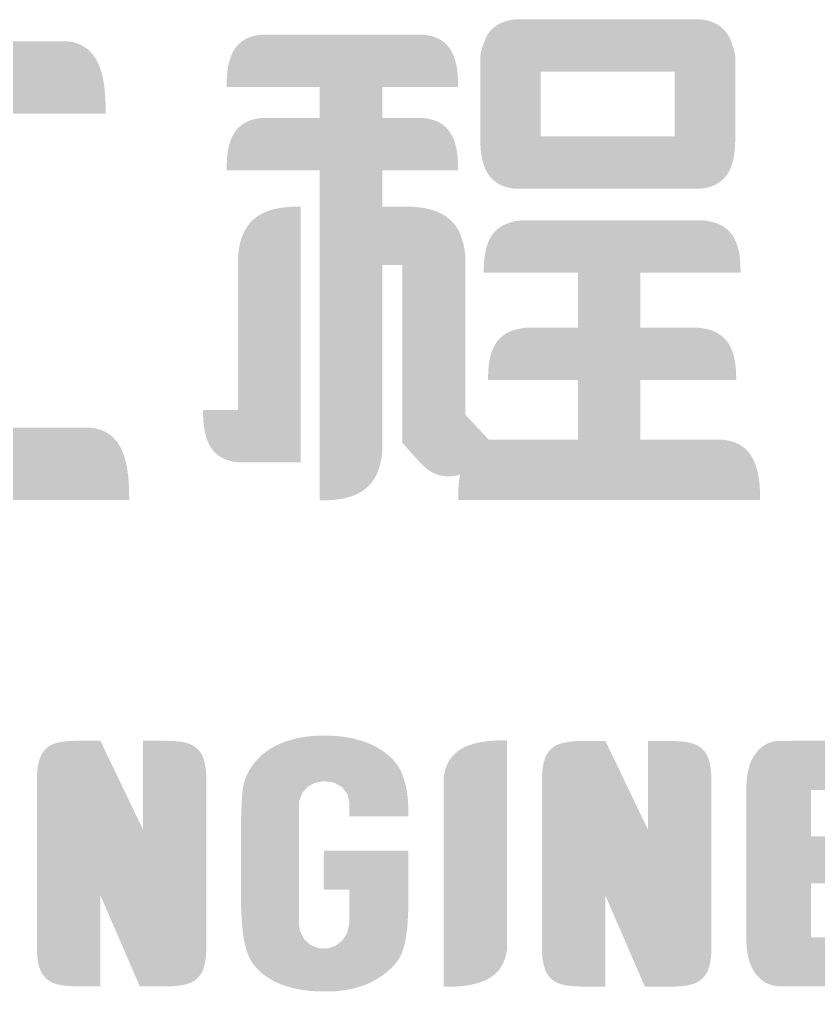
# Model space of a CAD drawing. Extents: x 757 to 8510, y -6585 to 527.
# Drawn here: x 1838.11 to 1848.61, y -827.13 to -814.35 of the extents above; entities that cross this region are included whole.
import ezdxf

# ---------------------------------------------------------------- set-up
doc = ezdxf.new("R2010")
doc.units = 0
doc.header["$MEASUREMENT"] = 0
doc.layers.add('图框', color=92, linetype='CONTINUOUS')

# ---------------------------------------------------------------- blocks, each defined once
blk = doc.blocks.new('LOGO_CD')
at = {"layer": '图框', "linetype": 'Continuous', "lineweight": -3}
h = blk.add_hatch(color=7, dxfattribs=at)
h.dxf.hatch_style = 1
h.paths.add_polyline_path([(68.143, 16.38), (68.143, 15.27), (68.144, 15.224), (68.146, 15.195), (68.148, 15.167), (68.151, 15.14), (68.154, 15.113), (68.157, 15.087), (68.162, 15.062), (68.166, 15.038), (68.172, 15.014), (68.177, 14.991), (68.184, 14.969), (68.191, 14.948), (68.198, 14.928), (68.207, 14.908), (68.215, 14.889), (68.224, 14.871), (68.234, 14.853), (68.245, 14.836), (68.256, 14.82), (68.267, 14.805), (68.279, 14.79), (68.292, 14.776), (68.305, 14.763), (68.319, 14.75), (68.334, 14.738), (68.349, 14.727), (68.365, 14.717), (68.381, 14.707), (68.398, 14.698), (68.416, 14.689), (68.434, 14.681), (68.453, 14.674), (68.473, 14.668), (68.493, 14.662), (68.514, 14.657), (68.535, 14.652), (68.557, 14.648), (68.58, 14.645), (68.6, 14.642), (71.038, 14.642), (71.074, 14.647), (71.097, 14.651), (71.118, 14.655), (71.139, 14.66), (71.159, 14.666), (71.179, 14.672), (71.198, 14.68), (71.217, 14.687), (71.234, 14.696), (71.252, 14.704), (71.268, 14.714), (71.284, 14.725), (71.299, 14.736), (71.314, 14.747), (71.328, 14.76), (71.342, 14.773), (71.354, 14.787), (71.367, 14.801), (71.379, 14.816), (71.39, 14.832), (71.4, 14.849), (71.41, 14.866), (71.419, 14.885), (71.428, 14.903), (71.437, 14.923), (71.444, 14.943), (71.451, 14.964), (71.458, 14.986), (71.464, 15.009), (71.469, 15.032), (71.474, 15.056), (71.478, 15.081), (71.482, 15.107), (71.485, 15.133), (71.488, 15.161), (71.49, 15.189), (71.492, 15.217), (71.493, 15.247), (71.494, 15.279), (71.494, 16.385), (71.486, 16.428), (71.48, 16.455), (71.472, 16.482), (71.46, 16.515), (71.45, 16.548), (71.439, 16.579), (71.427, 16.608), (71.414, 16.635), (71.399, 16.661), (71.383, 16.685), (71.366, 16.708), (71.348, 16.729), (71.328, 16.749), (71.307, 16.767), (71.285, 16.783), (71.261, 16.799), (71.236, 16.812), (71.209, 16.824), (71.182, 16.835), (71.152, 16.844), (71.122, 16.852), (71.09, 16.859), (71.056, 16.864), (71.036, 16.866), (68.596, 16.866), (68.544, 16.858), (68.513, 16.852), (68.482, 16.844), (68.453, 16.834), (68.425, 16.823), (68.399, 16.811), (68.374, 16.797), (68.35, 16.782), (68.328, 16.766), (68.307, 16.747), (68.288, 16.728), (68.269, 16.706), (68.252, 16.683), (68.236, 16.659), (68.222, 16.633), (68.209, 16.605), (68.197, 16.576), (68.186, 16.545), (68.176, 16.513), (68.167, 16.488), (68.158, 16.462), (68.152, 16.434), (68.146, 16.401)])
h.paths.add_polyline_path([(68.938, 16.179), (70.698, 16.179), (70.698, 15.33), (68.938, 15.33)], flags=16)
h = blk.add_hatch(color=7, dxfattribs=at)
h.dxf.hatch_style = 1
h.paths.add_polyline_path([(65.269, 15.571), (65.268, 15.571), (65.257, 15.57), (65.236, 15.567), (65.216, 15.564), (65.196, 15.56), (65.177, 15.556), (65.158, 15.551), (65.14, 15.546), (65.122, 15.54), (65.105, 15.533), (65.088, 15.526), (65.072, 15.519), (65.056, 15.511), (65.041, 15.502), (65.026, 15.493), (65.012, 15.483), (64.999, 15.473), (64.986, 15.462), (64.973, 15.45), (64.961, 15.438), (64.949, 15.426), (64.938, 15.413), (64.927, 15.399), (64.917, 15.384), (64.907, 15.37), (64.898, 15.354), (64.889, 15.338), (64.881, 15.321), (64.873, 15.304), (64.866, 15.286), (64.859, 15.267), (64.853, 15.248), (64.847, 15.228), (64.841, 15.208), (64.836, 15.187), (64.832, 15.165), (64.828, 15.143), (64.824, 15.12), (64.821, 15.096), (64.818, 15.072), (64.816, 15.047), (64.814, 15.021), (64.812, 14.995), (64.811, 14.968), (64.811, 14.941), (64.811, 14.912), (64.811, 14.883), (66.031, 14.883), (66.031, 10.549), (66.05, 10.548), (66.068, 10.548), (66.086, 10.548), (66.104, 10.549), (66.122, 10.549), (66.14, 10.55), (66.157, 10.55), (66.174, 10.551), (66.191, 10.552), (66.207, 10.554), (66.224, 10.555), (66.24, 10.557), (66.256, 10.559), (66.272, 10.561), (66.287, 10.563), (66.302, 10.565), (66.317, 10.568), (66.332, 10.57), (66.347, 10.573), (66.361, 10.576), (66.375, 10.58), (66.389, 10.583), (66.403, 10.587), (66.417, 10.591), (66.43, 10.595), (66.443, 10.599), (66.456, 10.603), (66.469, 10.608), (66.481, 10.613), (66.493, 10.618), (66.505, 10.623), (66.517, 10.628), (66.529, 10.634), (66.54, 10.639), (66.551, 10.645), (66.562, 10.651), (66.573, 10.658), (66.583, 10.664), (66.594, 10.671), (66.604, 10.678), (66.614, 10.685), (66.624, 10.692), (66.633, 10.699), (66.642, 10.707), (66.651, 10.715), (66.66, 10.723), (66.669, 10.731), (66.678, 10.74), (66.686, 10.748), (66.694, 10.757), (66.702, 10.766), (66.71, 10.775), (66.717, 10.785), (66.724, 10.794), (66.731, 10.804), (66.738, 10.814), (66.745, 10.825), (66.752, 10.835), (66.758, 10.846), (66.764, 10.857), (66.77, 10.868), (66.776, 10.879), (66.781, 10.89), (66.787, 10.902), (66.792, 10.914), (66.797, 10.926), (66.802, 10.938), (66.806, 10.951), (66.811, 10.964), (66.815, 10.977), (66.819, 10.99), (66.823, 11.003), (66.827, 11.017), (66.83, 11.03), (66.833, 11.044), (66.836, 11.059), (66.839, 11.073), (66.842, 11.088), (66.845, 11.103), (66.847, 11.118), (66.849, 11.133), (66.851, 11.148), (66.853, 11.164), (66.855, 11.18), (66.856, 11.196), (66.856, 11.197), (66.857, 11.198), (66.857, 13.639), (67.12, 13.639), (67.12, 11.302), (67.12, 11.302), (67.122, 11.301), (67.352, 11.043), (67.354, 11.04), (67.366, 11.028), (67.39, 11.005), (67.414, 10.984), (67.437, 10.965), (67.461, 10.947), (67.486, 10.931), (67.51, 10.917), (67.534, 10.905), (67.558, 10.894), (67.583, 10.885), (67.607, 10.878), (67.631, 10.872), (67.656, 10.868), (67.68, 10.864), (67.73, 10.863), (67.779, 10.866), (67.828, 10.874), (67.877, 10.887), (67.865, 10.813), (67.857, 10.732), (67.853, 10.645), (67.853, 10.552), (71.82, 10.552), (71.82, 10.552), (71.82, 10.553), (71.82, 10.554), (71.82, 10.557), (71.82, 10.567), (71.82, 10.587), (71.82, 10.626), (71.819, 10.664), (71.817, 10.701), (71.815, 10.737), (71.812, 10.772), (71.808, 10.806), (71.803, 10.839), (71.798, 10.87), (71.792, 10.901), (71.786, 10.93), (71.779, 10.958), (71.77, 10.986), (71.762, 11.012), (71.752, 11.037), (71.742, 11.061), (71.731, 11.084), (71.719, 11.107), (71.707, 11.128), (71.694, 11.148), (71.68, 11.167), (71.665, 11.185), (71.649, 11.202), (71.633, 11.218), (71.616, 11.233), (71.598, 11.248), (71.579, 11.261), (71.56, 11.273), (71.539, 11.285), (71.518, 11.295), (71.496, 11.305), (71.474, 11.313), (71.45, 11.321), (71.426, 11.328), (71.4, 11.333), (71.374, 11.338), (71.347, 11.342), (71.334, 11.344), (71.33, 11.345), (71.328, 11.345), (71.328, 11.345), (70.246, 11.345), (70.246, 12.127), (71.505, 12.127), (71.506, 12.127), (71.506, 12.128), (71.506, 12.129), (71.506, 12.132), (71.506, 12.176), (71.505, 12.219), (71.503, 12.259), (71.5, 12.299), (71.495, 12.337), (71.49, 12.373), (71.483, 12.407), (71.476, 12.441), (71.467, 12.472), (71.457, 12.503), (71.446, 12.531), (71.433, 12.559), (71.42, 12.585), (71.405, 12.609), (71.389, 12.632), (71.371, 12.654), (71.353, 12.674), (71.333, 12.693), (71.312, 12.71), (71.29, 12.726), (71.266, 12.741), (71.242, 12.755), (71.215, 12.767), (71.188, 12.778), (71.159, 12.787), (71.129, 12.796), (71.098, 12.803), (71.065, 12.808), (71.031, 12.813), (71.022, 12.814), (71.017, 12.814), (71.015, 12.814), (71.014, 12.815), (71.014, 12.815), (70.246, 12.815), (70.246, 13.538), (71.563, 13.538), (71.563, 13.538), (71.563, 13.539), (71.563, 13.541), (71.563, 13.546), (71.563, 13.556), (71.563, 13.594), (71.562, 13.631), (71.56, 13.667), (71.558, 13.702), (71.554, 13.735), (71.55, 13.767), (71.545, 13.798), (71.539, 13.828), (71.532, 13.857), (71.524, 13.885), (71.515, 13.911), (71.505, 13.936), (71.495, 13.961), (71.483, 13.984), (71.471, 14.006), (71.458, 14.027), (71.443, 14.047), (71.428, 14.065), (71.412, 14.083), (71.395, 14.1), (71.377, 14.115), (71.358, 14.13), (71.338, 14.144), (71.317, 14.156), (71.295, 14.168), (71.272, 14.178), (71.248, 14.188), (71.223, 14.196), (71.197, 14.204), (71.17, 14.21), (71.142, 14.216), (71.113, 14.221), (71.083, 14.225), (71.075, 14.225), (71.073, 14.225), (71.072, 14.226), (71.072, 14.226), (68.68, 14.226), (68.68, 14.226), (68.678, 14.225), (68.67, 14.225), (68.655, 14.223), (68.625, 14.219), (68.597, 14.214), (68.569, 14.208), (68.543, 14.201), (68.517, 14.192), (68.493, 14.183), (68.469, 14.173), (68.447, 14.163), (68.425, 14.151), (68.405, 14.137), (68.385, 14.123), (68.366, 14.108), (68.349, 14.092), (68.332, 14.075), (68.316, 14.057), (68.302, 14.038), (68.288, 14.017), (68.275, 13.996), (68.263, 13.973), (68.252, 13.95), (68.242, 13.925), (68.233, 13.899), (68.224, 13.872), (68.217, 13.844), (68.21, 13.814), (68.205, 13.784), (68.2, 13.752), (68.196, 13.72), (68.193, 13.686), (68.19, 13.651), (68.189, 13.614), (68.189, 13.577), (68.189, 13.538), (69.426, 13.538), (69.426, 12.815), (68.738, 12.815), (68.737, 12.815), (68.735, 12.814), (68.729, 12.814), (68.718, 12.812), (68.696, 12.81), (68.675, 12.806), (68.655, 12.803), (68.635, 12.798), (68.615, 12.794), (68.596, 12.788), (68.578, 12.783), (68.56, 12.776), (68.543, 12.769), (68.526, 12.762), (68.509, 12.754), (68.494, 12.746), (68.478, 12.737), (68.464, 12.728), (68.449, 12.718), (68.436, 12.707), (68.422, 12.696), (68.41, 12.684), (68.397, 12.672), (68.386, 12.66), (68.374, 12.646), (68.363, 12.633), (68.353, 12.618), (68.343, 12.603), (68.334, 12.588), (68.325, 12.572), (68.317, 12.555), (68.309, 12.538), (68.302, 12.52), (68.295, 12.502), (68.288, 12.483), (68.282, 12.464), (68.277, 12.443), (68.272, 12.423), (68.267, 12.401), (68.263, 12.38), (68.259, 12.357), (68.256, 12.334), (68.253, 12.31), (68.251, 12.286), (68.249, 12.261), (68.248, 12.235), (68.247, 12.209), (68.246, 12.182), (68.246, 12.155), (68.246, 12.127), (69.426, 12.127), (69.426, 11.345), (68.255, 11.345), (67.946, 11.675), (67.946, 13.757), (67.946, 13.757), (67.945, 13.76), (67.945, 13.764), (67.941, 13.802), (67.936, 13.838), (67.93, 13.873), (67.923, 13.907), (67.915, 13.939), (67.906, 13.971), (67.896, 14.001), (67.885, 14.03), (67.873, 14.058), (67.86, 14.085), (67.846, 14.111), (67.831, 14.135), (67.815, 14.159), (67.797, 14.181), (67.779, 14.202), (67.759, 14.222), (67.739, 14.241), (67.717, 14.259), (67.694, 14.276), (67.67, 14.292), (67.645, 14.307), (67.619, 14.32), (67.591, 14.333), (67.563, 14.345), (67.533, 14.355), (67.502, 14.365), (67.47, 14.374), (67.436, 14.381), (67.402, 14.388), (67.366, 14.393), (67.329, 14.398), (67.291, 14.401), (67.251, 14.404), (67.211, 14.406), (67.169, 14.406), (66.857, 14.406), (66.857, 14.883), (67.85, 14.883), (67.851, 14.889), (67.851, 14.899), (67.851, 14.919), (67.85, 14.958), (67.849, 14.996), (67.847, 15.033), (67.844, 15.069), (67.84, 15.103), (67.835, 15.136), (67.829, 15.167), (67.822, 15.198), (67.815, 15.227), (67.806, 15.255), (67.797, 15.281), (67.787, 15.307), (67.775, 15.331), (67.763, 15.354), (67.75, 15.376), (67.736, 15.396), (67.721, 15.416), (67.705, 15.434), (67.688, 15.451), (67.67, 15.467), (67.651, 15.482), (67.631, 15.495), (67.61, 15.508), (67.588, 15.52), (67.565, 15.53), (67.541, 15.539), (67.515, 15.547), (67.489, 15.555), (67.462, 15.561), (67.434, 15.566), (67.404, 15.57), (67.397, 15.571), (67.393, 15.571), (67.392, 15.571), (67.392, 15.571), (66.857, 15.571), (66.857, 15.979), (67.85, 15.979), (67.85, 15.98), (67.851, 15.982), (67.851, 16.019), (67.85, 16.056), (67.849, 16.091), (67.847, 16.125), (67.844, 16.158), (67.841, 16.189), (67.837, 16.22), (67.832, 16.25), (67.826, 16.278), (67.819, 16.306), (67.812, 16.332), (67.804, 16.357), (67.795, 16.382), (67.786, 16.405), (67.775, 16.427), (67.764, 16.448), (67.752, 16.468), (67.739, 16.488), (67.725, 16.506), (67.711, 16.523), (67.696, 16.539), (67.679, 16.554), (67.662, 16.569), (67.645, 16.582), (67.626, 16.594), (67.606, 16.606), (67.586, 16.616), (67.565, 16.626), (67.542, 16.634), (67.519, 16.642), (67.495, 16.649), (67.471, 16.655), (67.445, 16.659), (67.418, 16.664), (67.405, 16.665), (67.398, 16.666), (67.394, 16.666), (67.392, 16.667), (67.392, 16.667), (65.27, 16.667), (65.268, 16.667), (65.241, 16.663), (65.214, 16.659), (65.189, 16.654), (65.164, 16.648), (65.14, 16.641), (65.117, 16.634), (65.095, 16.625), (65.074, 16.615), (65.053, 16.605), (65.034, 16.593), (65.015, 16.581), (64.998, 16.568), (64.981, 16.553), (64.965, 16.538), (64.949, 16.522), (64.935, 16.504), (64.921, 16.486), (64.908, 16.467), (64.896, 16.447), (64.885, 16.425), (64.875, 16.403), (64.865, 16.38), (64.857, 16.355), (64.849, 16.33), (64.841, 16.303), (64.835, 16.276), (64.829, 16.247), (64.824, 16.218), (64.82, 16.187), (64.817, 16.155), (64.814, 16.122), (64.812, 16.088), (64.811, 16.053), (64.811, 16.017), (64.811, 15.979), (66.031, 15.979), (66.031, 15.571)])
h = blk.add_hatch(color=7, dxfattribs=at)
h.dxf.hatch_style = 1
h.paths.add_polyline_path([(57.639, 16.579), (57.623, 16.577), (57.607, 16.574), (57.591, 16.571), (57.575, 16.568), (57.56, 16.564), (57.545, 16.56), (57.531, 16.555), (57.516, 16.55), (57.502, 16.545), (57.489, 16.539), (57.475, 16.533), (57.462, 16.527), (57.449, 16.52), (57.436, 16.513), (57.424, 16.506), (57.412, 16.498), (57.4, 16.489), (57.389, 16.481), (57.378, 16.472), (57.367, 16.462), (57.356, 16.452), (57.346, 16.442), (57.335, 16.431), (57.326, 16.42), (57.316, 16.409), (57.307, 16.397), (57.298, 16.384), (57.289, 16.372), (57.28, 16.359), (57.272, 16.345), (57.264, 16.331), (57.257, 16.317), (57.249, 16.302), (57.242, 16.287), (57.235, 16.271), (57.228, 16.255), (57.222, 16.239), (57.216, 16.222), (57.21, 16.205), (57.204, 16.187), (57.199, 16.169), (57.194, 16.15), (57.189, 16.131), (57.185, 16.112), (57.18, 16.092), (57.176, 16.072), (57.172, 16.051), (57.169, 16.03), (57.165, 16.008), (57.162, 15.986), (57.159, 15.963), (57.157, 15.941), (57.154, 15.917), (57.152, 15.893), (57.15, 15.869), (57.149, 15.844), (57.147, 15.819), (57.146, 15.793), (57.145, 15.767), (57.145, 15.74), (57.144, 15.713), (57.144, 15.686), (57.144, 15.658), (57.144, 15.629), (59.657, 15.629), (59.657, 11.502), (57.374, 11.502), (57.374, 11.502), (57.374, 11.502), (57.372, 11.501), (57.36, 11.5), (57.349, 11.498), (57.337, 11.496), (57.326, 11.494), (57.315, 11.491), (57.304, 11.489), (57.293, 11.486), (57.282, 11.483), (57.272, 11.48), (57.261, 11.476), (57.251, 11.473), (57.241, 11.469), (57.231, 11.465), (57.221, 11.461), (57.212, 11.457), (57.202, 11.452), (57.193, 11.447), (57.184, 11.443), (57.175, 11.437), (57.166, 11.432), (57.157, 11.427), (57.148, 11.421), (57.14, 11.415), (57.131, 11.409), (57.123, 11.403), (57.115, 11.396), (57.107, 11.389), (57.099, 11.382), (57.092, 11.375), (57.084, 11.368), (57.077, 11.361), (57.07, 11.353), (57.063, 11.345), (57.056, 11.337), (57.049, 11.328), (57.042, 11.32), (57.036, 11.311), (57.029, 11.302), (57.023, 11.293), (57.017, 11.283), (57.011, 11.274), (57.005, 11.264), (57, 11.254), (56.994, 11.244), (56.989, 11.233), (56.983, 11.223), (56.978, 11.212), (56.973, 11.201), (56.968, 11.189), (56.964, 11.178), (56.959, 11.166), (56.954, 11.154), (56.95, 11.142), (56.946, 11.129), (56.942, 11.117), (56.938, 11.104), (56.934, 11.091), (56.93, 11.078), (56.927, 11.064), (56.923, 11.05), (56.92, 11.036), (56.917, 11.022), (56.914, 11.008), (56.911, 10.993), (56.908, 10.978), (56.906, 10.963), (56.903, 10.948), (56.901, 10.932), (56.899, 10.916), (56.896, 10.9), (56.894, 10.884), (56.892, 10.868), (56.891, 10.851), (56.889, 10.834), (56.888, 10.817), (56.886, 10.8), (56.885, 10.782), (56.884, 10.764), (56.883, 10.746), (56.882, 10.728), (56.881, 10.709), (56.881, 10.69), (56.88, 10.671), (56.88, 10.652), (56.879, 10.632), (56.879, 10.613), (56.879, 10.593), (56.879, 10.572), (56.879, 10.552), (63.528, 10.552), (63.529, 10.552), (63.529, 10.554), (63.529, 10.559), (63.529, 10.58), (63.528, 10.663), (63.526, 10.741), (63.521, 10.816), (63.514, 10.886), (63.504, 10.952), (63.493, 11.015), (63.479, 11.073), (63.463, 11.127), (63.444, 11.178), (63.424, 11.225), (63.401, 11.268), (63.375, 11.307), (63.347, 11.343), (63.317, 11.375), (63.284, 11.403), (63.249, 11.428), (63.211, 11.45), (63.171, 11.468), (63.128, 11.482), (63.082, 11.494), (63.034, 11.502), (63.034, 11.502), (60.707, 11.502), (60.707, 15.629), (63.219, 15.629), (63.219, 15.632), (63.22, 15.638), (63.22, 15.652), (63.22, 15.703), (63.219, 15.754), (63.217, 15.802), (63.215, 15.85), (63.211, 15.895), (63.207, 15.939), (63.196, 16.022), (63.182, 16.1), (63.164, 16.171), (63.143, 16.236), (63.118, 16.295), (63.089, 16.349), (63.057, 16.396), (63.021, 16.439), (62.982, 16.475), (62.938, 16.507), (62.891, 16.532), (62.839, 16.553), (62.784, 16.569), (62.724, 16.579), (62.724, 16.579)])
h = blk.add_hatch(color=7, dxfattribs=at)
h.dxf.hatch_style = 1
h.paths.add_polyline_path([(64.978, 13.892), (64.972, 13.856), (64.966, 13.819), (64.961, 13.781), (64.959, 13.761), (64.959, 13.759), (64.959, 13.757), (64.959, 13.757), (64.959, 13.757), (64.959, 11.736), (64.501, 11.736), (64.501, 11.655), (64.505, 11.579), (64.513, 11.509), (64.524, 11.444), (64.539, 11.384), (64.557, 11.329), (64.58, 11.28), (64.607, 11.235), (64.637, 11.195), (64.672, 11.16), (64.71, 11.13), (64.753, 11.105), (64.8, 11.084), (64.851, 11.067), (64.907, 11.055), (64.936, 11.051), (64.952, 11.049), (64.959, 11.048), (65.306, 11.048), (65.306, 11.049), (65.784, 11.049), (65.784, 14.405), (65.784, 14.406), (65.784, 14.406), (65.773, 14.406), (65.728, 14.406), (65.684, 14.405), (65.642, 14.403), (65.602, 14.4), (65.562, 14.396), (65.524, 14.391), (65.488, 14.385), (65.452, 14.378), (65.418, 14.369), (65.385, 14.36), (65.354, 14.349), (65.323, 14.337), (65.294, 14.324), (65.267, 14.31), (65.24, 14.295), (65.215, 14.279), (65.191, 14.262), (65.168, 14.243), (65.147, 14.223), (65.126, 14.202), (65.107, 14.18), (65.089, 14.157), (65.072, 14.132), (65.056, 14.107), (65.042, 14.08), (65.028, 14.052), (65.016, 14.022), (65.005, 13.991), (64.995, 13.96), (64.986, 13.926)])
h = blk.add_hatch(color=7, dxfattribs=at)
h.dxf.hatch_style = 1
h.paths.add_polyline_path([(65.76, 6.59), (65.804, 6.704), (65.876, 6.784), (65.968, 6.835), (66.086, 6.859), (66.218, 6.841), (66.331, 6.778), (66.399, 6.681), (66.422, 6.586), (66.422, 6.398), (66.423, 6.398), (67.198, 6.398), (67.199, 6.398), (67.199, 6.398), (67.199, 6.429), (67.199, 6.462), (67.198, 6.496), (67.197, 6.53), (67.195, 6.566), (67.193, 6.603), (67.189, 6.641), (67.185, 6.679), (67.179, 6.717), (67.172, 6.757), (67.164, 6.796), (67.154, 6.836), (67.142, 6.877), (67.129, 6.917), (67.114, 6.958), (67.104, 6.98), (67.094, 7.002), (67.082, 7.024), (67.07, 7.045), (67.056, 7.066), (67.042, 7.086), (67.026, 7.106), (67.009, 7.126), (66.992, 7.145), (66.973, 7.164), (66.954, 7.182), (66.933, 7.2), (66.911, 7.218), (66.889, 7.235), (66.865, 7.252), (66.84, 7.269), (66.814, 7.285), (66.788, 7.3), (66.76, 7.316), (66.731, 7.33), (66.702, 7.344), (66.671, 7.357), (66.64, 7.369), (66.608, 7.381), (66.576, 7.391), (66.542, 7.401), (66.508, 7.41), (66.473, 7.419), (66.437, 7.426), (66.4, 7.433), (66.363, 7.439), (66.324, 7.444), (66.285, 7.448), (66.245, 7.452), (66.204, 7.454), (66.163, 7.456), (66.121, 7.457), (66.099, 7.457), (66.088, 7.457), (66.083, 7.457), (66.079, 7.457), (66.016, 7.456), (65.955, 7.453), (65.895, 7.448), (65.837, 7.44), (65.78, 7.431), (65.725, 7.419), (65.671, 7.406), (65.619, 7.39), (65.568, 7.373), (65.519, 7.353), (65.473, 7.332), (65.428, 7.309), (65.386, 7.285), (65.346, 7.259), (65.309, 7.231), (65.273, 7.203), (65.24, 7.172), (65.209, 7.14), (65.181, 7.107), (65.154, 7.073), (65.13, 7.038), (65.108, 7.003), (65.089, 6.968), (65.072, 6.933), (65.058, 6.897), (65.045, 6.861), (65.035, 6.825), (65.028, 6.788), (65.022, 6.751), (65.019, 6.73), (65.017, 6.709), (65.015, 6.687), (65.013, 6.664), (65.011, 6.64), (65.009, 6.615), (65.007, 6.589), (65.006, 6.563), (65.005, 6.535), (65.003, 6.506), (65.002, 6.476), (65.001, 6.445), (65.001, 6.414), (65, 6.381), (64.999, 6.347), (64.999, 6.313), (64.999, 6.277), (64.999, 6.259), (64.999, 6.254), (64.999, 5.312), (64.999, 5.308), (64.999, 5.305), (64.999, 5.292), (64.999, 5.243), (65, 5.196), (65.002, 5.15), (65.003, 5.105), (65.006, 5.061), (65.008, 5.019), (65.012, 4.978), (65.016, 4.938), (65.02, 4.9), (65.024, 4.863), (65.03, 4.827), (65.035, 4.793), (65.041, 4.759), (65.048, 4.728), (65.055, 4.697), (65.063, 4.668), (65.071, 4.64), (65.079, 4.614), (65.088, 4.589), (65.098, 4.564), (65.109, 4.541), (65.121, 4.517), (65.134, 4.495), (65.148, 4.473), (65.163, 4.451), (65.179, 4.43), (65.196, 4.41), (65.214, 4.39), (65.233, 4.371), (65.253, 4.352), (65.274, 4.334), (65.296, 4.316), (65.319, 4.299), (65.343, 4.283), (65.367, 4.267), (65.393, 4.252), (65.42, 4.237), (65.448, 4.223), (65.477, 4.209), (65.506, 4.197), (65.536, 4.185), (65.567, 4.174), (65.599, 4.163), (65.632, 4.153), (65.666, 4.144), (65.7, 4.136), (65.735, 4.129), (65.771, 4.122), (65.808, 4.116), (65.845, 4.111), (65.883, 4.106), (65.923, 4.102), (65.962, 4.099), (66.003, 4.097), (66.045, 4.095), (66.087, 4.095), (66.129, 4.095), (66.17, 4.095), (66.21, 4.097), (66.25, 4.1), (66.288, 4.103), (66.326, 4.108), (66.364, 4.113), (66.4, 4.119), (66.436, 4.126), (66.472, 4.134), (66.506, 4.143), (66.54, 4.152), (66.573, 4.163), (66.606, 4.174), (66.638, 4.186), (66.669, 4.199), (66.699, 4.213), (66.729, 4.228), (66.758, 4.244), (66.786, 4.26), (66.814, 4.277), (66.84, 4.294), (66.865, 4.312), (66.889, 4.33), (66.912, 4.348), (66.934, 4.366), (66.955, 4.385), (66.975, 4.404), (66.994, 4.423), (67.012, 4.442), (67.028, 4.462), (67.044, 4.482), (67.059, 4.502), (67.072, 4.523), (67.085, 4.544), (67.096, 4.565), (67.106, 4.587), (67.116, 4.609), (67.124, 4.631), (67.132, 4.654), (67.139, 4.68), (67.146, 4.707), (67.153, 4.735), (67.159, 4.766), (67.164, 4.797), (67.17, 4.831), (67.174, 4.866), (67.179, 4.903), (67.183, 4.941), (67.186, 4.981), (67.189, 5.022), (67.192, 5.065), (67.194, 5.11), (67.196, 5.157), (67.197, 5.205), (67.198, 5.254), (67.198, 5.305), (67.198, 5.318), (67.198, 5.325), (67.198, 5.328), (67.198, 5.335), (67.198, 5.454), (67.198, 5.454), (67.198, 5.454), (67.198, 5.947), (67.195, 5.947), (66.087, 5.947), (66.087, 5.903), (66.086, 5.433), (66.086, 5.433), (66.422, 5.433), (66.422, 4.989), (66.394, 4.866), (66.329, 4.763), (66.241, 4.695), (66.14, 4.661), (66.02, 4.661), (65.909, 4.708), (65.828, 4.782), (65.773, 4.889), (65.76, 4.989)])
h = blk.add_hatch(color=7, dxfattribs=at)
h.dxf.hatch_style = 1
h.paths.add_polyline_path([(63.15, 5.359), (63.669, 4.163), (64.009, 4.163), (64.025, 4.163), (64.065, 4.164), (64.103, 4.165), (64.14, 4.168), (64.175, 4.171), (64.208, 4.176), (64.24, 4.181), (64.27, 4.188), (64.299, 4.197), (64.326, 4.207), (64.352, 4.218), (64.376, 4.232), (64.399, 4.247), (64.42, 4.264), (64.439, 4.283), (64.457, 4.305), (64.465, 4.316), (64.473, 4.329), (64.48, 4.341), (64.487, 4.355), (64.494, 4.369), (64.5, 4.384), (64.506, 4.399), (64.511, 4.415), (64.516, 4.432), (64.52, 4.45), (64.525, 4.468), (64.528, 4.487), (64.531, 4.507), (64.534, 4.527), (64.537, 4.549), (64.539, 4.571), (64.54, 4.594), (64.541, 4.618), (64.542, 4.642), (64.542, 4.668), (64.542, 6.884), (64.542, 6.91), (64.541, 6.934), (64.54, 6.958), (64.539, 6.981), (64.537, 7.003), (64.534, 7.024), (64.532, 7.045), (64.528, 7.064), (64.525, 7.083), (64.521, 7.102), (64.516, 7.119), (64.511, 7.136), (64.506, 7.152), (64.5, 7.167), (64.494, 7.182), (64.488, 7.196), (64.481, 7.21), (64.473, 7.223), (64.466, 7.235), (64.457, 7.246), (64.44, 7.268), (64.421, 7.287), (64.4, 7.304), (64.378, 7.32), (64.354, 7.333), (64.328, 7.345), (64.301, 7.355), (64.273, 7.363), (64.242, 7.37), (64.211, 7.376), (64.178, 7.38), (64.143, 7.384), (64.107, 7.386), (64.069, 7.388), (63.709, 7.39), (63.709, 6.225), (63.15, 7.39), (62.829, 7.389), (62.79, 7.388), (62.752, 7.386), (62.716, 7.384), (62.681, 7.38), (62.648, 7.376), (62.616, 7.37), (62.586, 7.363), (62.558, 7.355), (62.53, 7.345), (62.505, 7.333), (62.481, 7.32), (62.459, 7.304), (62.438, 7.287), (62.419, 7.268), (62.401, 7.246), (62.393, 7.235), (62.385, 7.223), (62.378, 7.21), (62.371, 7.196), (62.365, 7.182), (62.358, 7.167), (62.353, 7.152), (62.347, 7.136), (62.343, 7.119), (62.338, 7.102), (62.334, 7.083), (62.33, 7.064), (62.327, 7.045), (62.324, 7.024), (62.322, 7.003), (62.32, 6.981), (62.318, 6.958), (62.317, 6.934), (62.317, 6.91), (62.316, 6.884), (62.316, 4.668), (62.317, 4.643), (62.317, 4.618), (62.318, 4.594), (62.32, 4.571), (62.322, 4.549), (62.324, 4.528), (62.327, 4.508), (62.33, 4.488), (62.334, 4.469), (62.338, 4.451), (62.342, 4.433), (62.347, 4.416), (62.353, 4.4), (62.358, 4.385), (62.365, 4.37), (62.371, 4.356), (62.378, 4.342), (62.385, 4.33), (62.393, 4.317), (62.401, 4.306), (62.419, 4.284), (62.438, 4.265), (62.459, 4.248), (62.481, 4.232), (62.505, 4.219), (62.53, 4.208), (62.557, 4.198), (62.586, 4.189), (62.616, 4.182), (62.648, 4.176), (62.681, 4.172), (62.716, 4.168), (62.752, 4.166), (62.789, 4.164), (62.829, 4.163), (62.869, 4.163), (63.15, 4.163)])
h = blk.add_hatch(color=7, dxfattribs=at)
h.dxf.hatch_style = 1
h.paths.add_polyline_path([(67.66, 4.158), (67.66, 4.157), (67.661, 4.157), (67.663, 4.157), (67.679, 4.157), (67.71, 4.157), (67.74, 4.158), (67.77, 4.158), (67.799, 4.159), (67.827, 4.161), (67.855, 4.162), (67.882, 4.165), (67.908, 4.167), (67.934, 4.17), (67.959, 4.174), (67.984, 4.177), (68.008, 4.181), (68.031, 4.186), (68.054, 4.191), (68.076, 4.196), (68.097, 4.202), (68.118, 4.208), (68.139, 4.214), (68.158, 4.221), (68.178, 4.229), (68.196, 4.236), (68.214, 4.244), (68.232, 4.253), (68.248, 4.262), (68.265, 4.271), (68.28, 4.281), (68.295, 4.291), (68.31, 4.302), (68.324, 4.313), (68.337, 4.324), (68.35, 4.336), (68.363, 4.349), (68.374, 4.361), (68.386, 4.375), (68.396, 4.388), (68.407, 4.402), (68.416, 4.417), (68.425, 4.432), (68.434, 4.447), (68.442, 4.463), (68.449, 4.479), (68.456, 4.496), (68.463, 4.513), (68.469, 4.531), (68.474, 4.549), (68.479, 4.567), (68.483, 4.586), (68.487, 4.606), (68.491, 4.626), (68.494, 4.646), (68.495, 4.657), (68.495, 4.659), (68.495, 7.394), (68.495, 7.395), (68.494, 7.395), (68.492, 7.395), (68.476, 7.395), (68.445, 7.395), (68.415, 7.395), (68.386, 7.394), (68.357, 7.393), (68.328, 7.391), (68.301, 7.39), (68.274, 7.387), (68.247, 7.385), (68.222, 7.382), (68.196, 7.379), (68.172, 7.375), (68.148, 7.371), (68.124, 7.366), (68.102, 7.361), (68.08, 7.356), (68.058, 7.35), (68.037, 7.344), (68.017, 7.338), (67.997, 7.331), (67.978, 7.324), (67.959, 7.316), (67.941, 7.308), (67.924, 7.299), (67.907, 7.29), (67.891, 7.281), (67.875, 7.271), (67.86, 7.261), (67.845, 7.25), (67.831, 7.239), (67.818, 7.228), (67.805, 7.216), (67.793, 7.203), (67.781, 7.191), (67.77, 7.178), (67.759, 7.164), (67.749, 7.15), (67.739, 7.135), (67.73, 7.12), (67.722, 7.105), (67.714, 7.089), (67.706, 7.073), (67.699, 7.056), (67.693, 7.039), (67.687, 7.021), (67.681, 7.003), (67.676, 6.985), (67.672, 6.966), (67.668, 6.946), (67.665, 6.926), (67.662, 6.906), (67.661, 6.896), (67.66, 6.894), (67.66, 6.894), (67.66, 6.893)])
h = blk.add_hatch(color=7, dxfattribs=at)
h.dxf.hatch_style = 1
h.paths.add_polyline_path([(69.787, 7.386), (69.467, 7.386), (69.427, 7.385), (69.39, 7.383), (69.353, 7.38), (69.319, 7.377), (69.285, 7.372), (69.254, 7.367), (69.224, 7.36), (69.195, 7.351), (69.168, 7.341), (69.143, 7.33), (69.119, 7.316), (69.096, 7.301), (69.076, 7.284), (69.056, 7.264), (69.039, 7.243), (69.031, 7.231), (69.023, 7.219), (69.016, 7.206), (69.009, 7.193), (69.002, 7.179), (68.996, 7.164), (68.99, 7.149), (68.985, 7.132), (68.98, 7.116), (68.976, 7.098), (68.972, 7.08), (68.968, 7.061), (68.965, 7.041), (68.962, 7.021), (68.959, 6.999), (68.957, 6.977), (68.956, 6.954), (68.955, 6.931), (68.954, 6.906), (68.954, 6.881), (68.954, 4.664), (68.954, 4.639), (68.955, 4.615), (68.956, 4.591), (68.957, 4.568), (68.959, 4.546), (68.962, 4.525), (68.965, 4.504), (68.968, 4.484), (68.971, 4.465), (68.976, 4.447), (68.98, 4.43), (68.985, 4.413), (68.99, 4.397), (68.996, 4.381), (69.002, 4.367), (69.009, 4.353), (69.016, 4.339), (69.023, 4.326), (69.031, 4.314), (69.039, 4.302), (69.056, 4.281), (69.075, 4.262), (69.096, 4.244), (69.118, 4.229), (69.142, 4.216), (69.168, 4.204), (69.195, 4.194), (69.223, 4.186), (69.254, 4.179), (69.285, 4.173), (69.318, 4.168), (69.353, 4.165), (69.389, 4.162), (69.427, 4.161), (69.466, 4.16), (69.507, 4.159), (69.787, 4.159), (69.787, 5.356), (70.306, 4.159), (70.646, 4.159), (70.663, 4.159), (70.703, 4.16), (70.741, 4.162), (70.777, 4.164), (70.812, 4.168), (70.846, 4.172), (70.877, 4.178), (70.908, 4.185), (70.937, 4.193), (70.964, 4.203), (70.99, 4.215), (71.014, 4.228), (71.036, 4.243), (71.057, 4.261), (71.076, 4.28), (71.094, 4.301), (71.102, 4.313), (71.11, 4.325), (71.118, 4.338), (71.125, 4.351), (71.131, 4.366), (71.137, 4.38), (71.143, 4.396), (71.149, 4.412), (71.153, 4.429), (71.158, 4.446), (71.162, 4.465), (71.166, 4.484), (71.169, 4.503), (71.172, 4.524), (71.174, 4.545), (71.176, 4.568), (71.178, 4.591), (71.179, 4.614), (71.18, 4.639), (71.18, 4.664), (71.18, 6.881), (71.18, 6.906), (71.179, 6.931), (71.178, 6.954), (71.176, 6.977), (71.174, 6.999), (71.172, 7.021), (71.169, 7.041), (71.166, 7.061), (71.162, 7.08), (71.158, 7.098), (71.154, 7.116), (71.149, 7.132), (71.143, 7.149), (71.138, 7.164), (71.132, 7.179), (71.125, 7.193), (71.118, 7.206), (71.111, 7.219), (71.103, 7.231), (71.095, 7.243), (71.077, 7.264), (71.058, 7.284), (71.037, 7.301), (71.015, 7.316), (70.991, 7.33), (70.966, 7.341), (70.939, 7.351), (70.91, 7.36), (70.88, 7.367), (70.848, 7.372), (70.815, 7.377), (70.78, 7.38), (70.744, 7.383), (70.706, 7.385), (70.347, 7.386), (70.347, 6.221)])
h = blk.add_hatch(color=7, dxfattribs=at)
h.dxf.hatch_style = 1
h.paths.add_polyline_path([(71.64, 4.812), (71.641, 4.811), (71.642, 4.809), (71.644, 4.807), (71.644, 4.806), (71.64, 4.806), (71.64, 4.762), (71.641, 4.72), (71.644, 4.68), (71.648, 4.641), (71.654, 4.604), (71.66, 4.569), (71.668, 4.535), (71.677, 4.503), (71.687, 4.473), (71.697, 4.444), (71.709, 4.417), (71.722, 4.391), (71.736, 4.367), (71.75, 4.345), (71.765, 4.324), (71.781, 4.304), (71.797, 4.286), (71.814, 4.269), (71.832, 4.254), (71.85, 4.239), (71.869, 4.226), (71.888, 4.215), (71.907, 4.204), (71.927, 4.195), (71.947, 4.187), (71.967, 4.181), (71.987, 4.175), (72.007, 4.17), (72.028, 4.167), (72.048, 4.164), (72.068, 4.163), (72.089, 4.163), (73.348, 4.163), (73.368, 4.163), (73.388, 4.164), (73.409, 4.167), (73.429, 4.17), (73.45, 4.175), (73.47, 4.181), (73.49, 4.187), (73.51, 4.195), (73.529, 4.204), (73.549, 4.215), (73.568, 4.226), (73.586, 4.239), (73.604, 4.254), (73.622, 4.269), (73.639, 4.286), (73.656, 4.304), (73.671, 4.324), (73.687, 4.345), (73.701, 4.367), (73.714, 4.391), (73.727, 4.417), (73.739, 4.444), (73.75, 4.473), (73.76, 4.503), (73.769, 4.535), (73.776, 4.569), (73.783, 4.604), (73.788, 4.641), (73.792, 4.68), (73.795, 4.72), (73.797, 4.762), (73.797, 4.806), (73.171, 4.806), (72.491, 4.808), (72.491, 5.518), (73.704, 5.518), (73.704, 6.132), (72.491, 6.132), (72.491, 6.744), (73.082, 6.744), (73.082, 6.744), (73.742, 6.745), (73.742, 6.789), (73.74, 6.831), (73.737, 6.871), (73.733, 6.91), (73.728, 6.947), (73.721, 6.982), (73.714, 7.016), (73.705, 7.048), (73.695, 7.078), (73.684, 7.107), (73.672, 7.134), (73.66, 7.159), (73.646, 7.184), (73.632, 7.206), (73.617, 7.227), (73.601, 7.247), (73.584, 7.265), (73.567, 7.282), (73.55, 7.297), (73.531, 7.312), (73.513, 7.325), (73.494, 7.336), (73.475, 7.347), (73.455, 7.356), (73.435, 7.364), (73.415, 7.37), (73.395, 7.376), (73.374, 7.381), (73.354, 7.384), (73.334, 7.387), (73.313, 7.388), (73.293, 7.388), (73.082, 7.388), (72.229, 7.39), (72.228, 7.388), (72.089, 7.388), (72.069, 7.388), (72.049, 7.387), (72.03, 7.384), (72.01, 7.381), (71.99, 7.377), (71.971, 7.372), (71.951, 7.365), (71.932, 7.358), (71.913, 7.349), (71.894, 7.34), (71.876, 7.329), (71.858, 7.317), (71.84, 7.304), (71.823, 7.289), (71.806, 7.274), (71.79, 7.257), (71.774, 7.239), (71.759, 7.219), (71.745, 7.198), (71.731, 7.176), (71.718, 7.152), (71.706, 7.127), (71.695, 7.101), (71.685, 7.073), (71.675, 7.043), (71.667, 7.012), (71.66, 6.979), (71.653, 6.945), (71.648, 6.909), (71.644, 6.872), (71.642, 6.833), (71.64, 6.787)])
blk = doc.blocks.new('Title_Block')
at = {"layer": '图框', "linetype": 'Continuous'}
blk.add_blockref('LOGO_CD', (-180.725, 30.43), dxfattribs=at)

msp = doc.modelspace()

# ---------------------------------------------------------------- block references
at = {"layer": '图框', "linetype": 'Continuous'}
msp.add_blockref('Title_Block', (1956.75, -861.65), dxfattribs=at)

doc.saveas('drawing.dxf')
